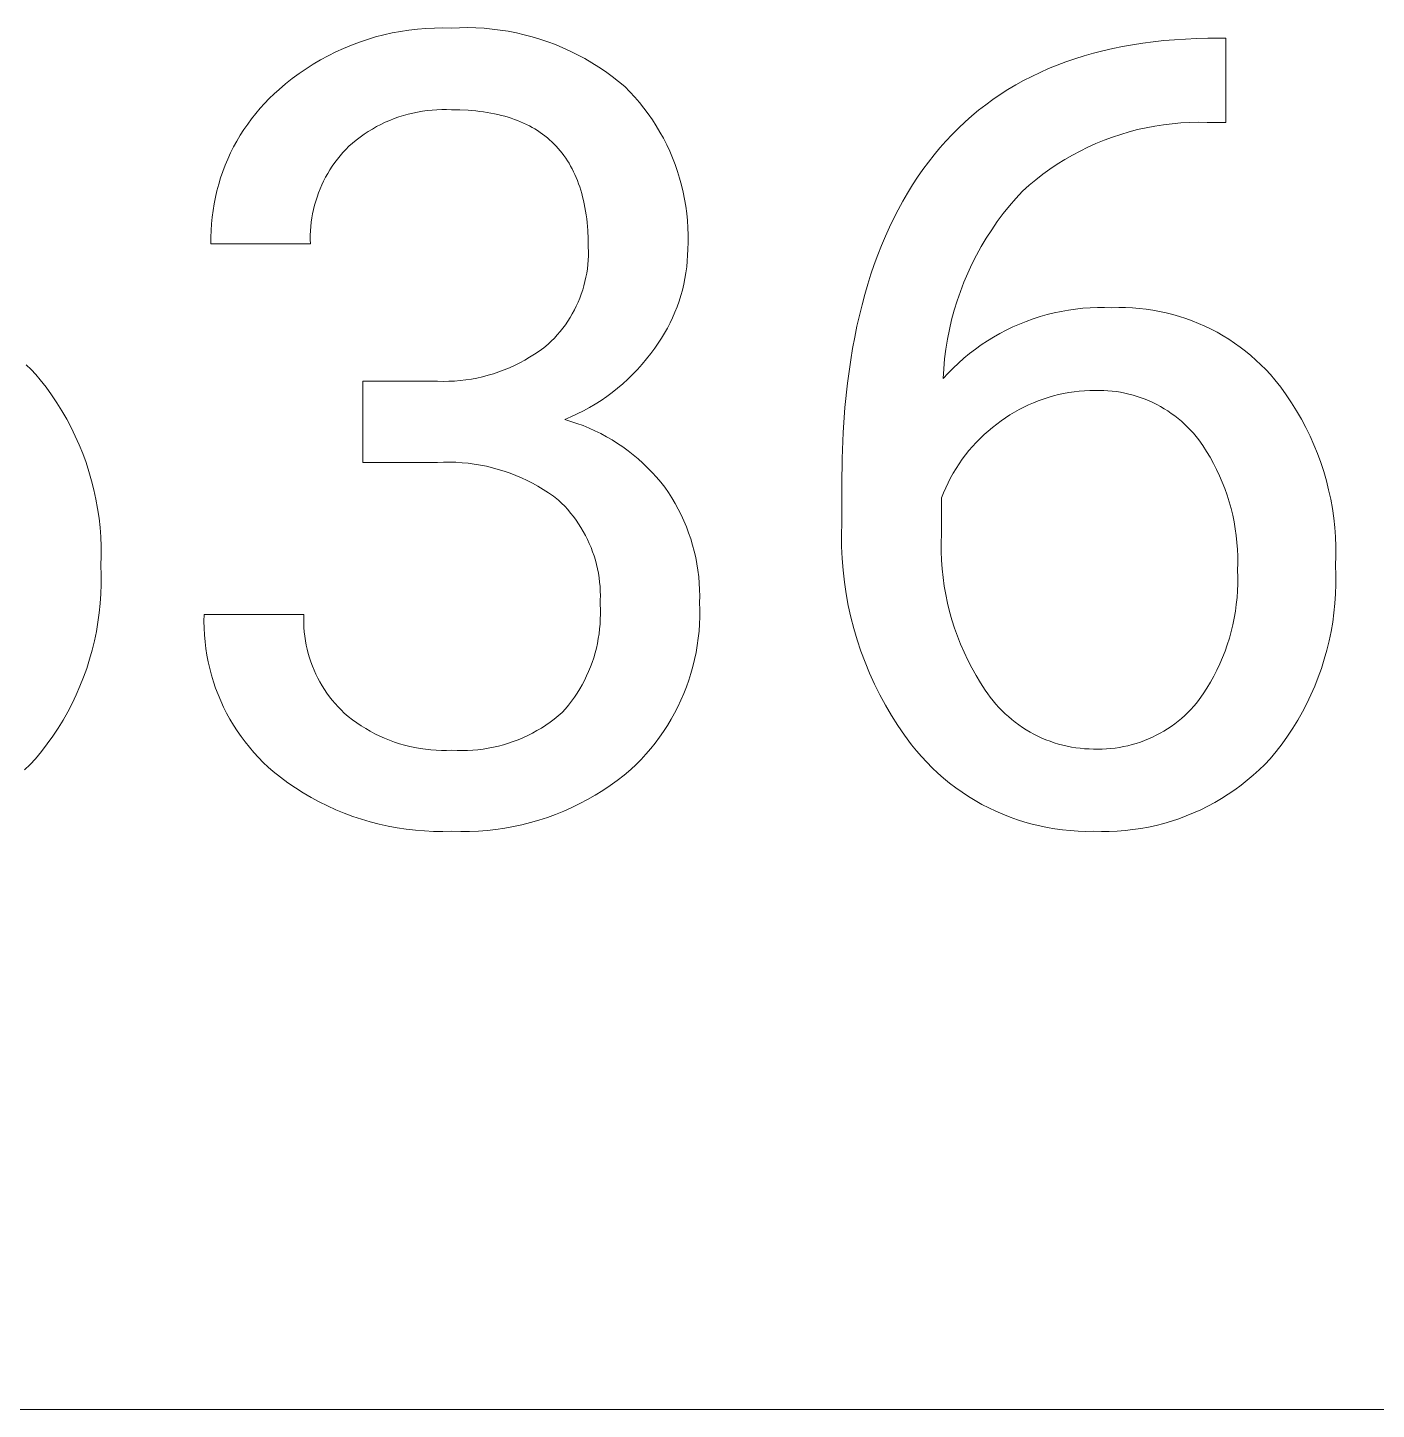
# Model space of a CAD drawing. Header units: millimetres. Extents: x -658 to 2773, y 81 to 2478.
# Drawn here: x 2138.3 to 2194.3, y 273.2 to 330.6 of the extents above; entities that cross this region are included whole.
import ezdxf

# ---------------------------------------------------------------- set-up
doc = ezdxf.new("R2010")
doc.units = ezdxf.units.MM
doc.header["$MEASUREMENT"] = 0
doc.layers.add('Domyślny', color=7, linetype='Continuous', true_color=0x000000)

msp = doc.modelspace()

# ---------------------------------------------------------------- linework, layer by layer
at = {"layer": 'Domyślny', "color": 18, "lineweight": 15, "true_color": 0x000000}
for p, q in [((2152.393, 330.114), (2152.732, 330.216)), ((2152.732, 330.216), (2153.075, 330.305)), ((2153.075, 330.305), (2153.42, 330.382)), ((2153.42, 330.382), (2153.768, 330.448)), ((2153.768, 330.448), (2154.118, 330.501)), ((2154.118, 330.501), (2154.47, 330.543)), ((2154.47, 330.543), (2154.822, 330.572)), ((2154.822, 330.572), (2155.176, 330.589)), ((2155.176, 330.589), (2155.53, 330.594)), ((2155.53, 330.594), (2155.884, 330.586)), ((2155.884, 330.586), (2156.223, 330.601)), ((2156.223, 330.601), (2156.562, 330.605)), ((2156.562, 330.605), (2156.901, 330.597)), ((2156.901, 330.597), (2157.24, 330.578)), ((2157.24, 330.578), (2157.577, 330.547)), ((2157.577, 330.547), (2157.914, 330.505)), ((2157.914, 330.505), (2158.249, 330.452)), ((2158.249, 330.452), (2158.582, 330.387)), ((2158.582, 330.387), (2158.912, 330.312)), ((2158.912, 330.312), (2159.24, 330.225)), ((2159.24, 330.225), (2159.565, 330.128)), ((2151.077, 329.594), (2151.399, 329.741)), ((2151.399, 329.741), (2151.726, 329.877)), ((2151.726, 329.877), (2152.057, 330.002)), ((2152.057, 330.002), (2152.393, 330.114)), ((2159.565, 330.128), (2159.886, 330.019)), ((2159.886, 330.019), (2160.204, 329.9)), ((2160.204, 329.9), (2160.517, 329.77)), ((2160.517, 329.77), (2160.826, 329.63)), ((2160.826, 329.63), (2161.13, 329.479)), ((2182.569, 329.543), (2182.965, 329.645)), ((2182.965, 329.645), (2183.368, 329.737)), ((2183.368, 329.737), (2183.778, 329.82)), ((2183.778, 329.82), (2184.196, 329.894)), ((2184.196, 329.894), (2184.621, 329.96)), ((2184.621, 329.96), (2185.053, 330.016)), ((2185.053, 330.016), (2185.492, 330.063)), ((2185.492, 330.063), (2185.939, 330.101)), ((2185.939, 330.101), (2186.393, 330.13)), ((2186.393, 330.13), (2186.854, 330.15)), ((2186.854, 330.15), (2187.323, 330.161)), ((2187.323, 330.161), (2188.066, 330.161)), ((2188.066, 330.161), (2188.066, 326.665)), ((2149.845, 328.898), (2150.144, 329.088)), ((2150.144, 329.088), (2150.449, 329.268)), ((2150.449, 329.268), (2150.76, 329.436)), ((2150.76, 329.436), (2151.077, 329.594)), ((2161.13, 329.479), (2161.429, 329.319)), ((2161.429, 329.319), (2161.722, 329.148)), ((2161.722, 329.148), (2162.009, 328.968)), ((2181.059, 329.047), (2181.426, 329.185)), ((2181.426, 329.185), (2181.8, 329.313)), ((2181.8, 329.313), (2182.181, 329.433)), ((2182.181, 329.433), (2182.569, 329.543)), ((2148.991, 328.268), (2149.268, 328.488)), ((2149.268, 328.488), (2149.553, 328.698)), ((2149.553, 328.698), (2149.845, 328.898)), ((2162.009, 328.968), (2162.29, 328.778)), ((2162.29, 328.778), (2162.564, 328.578)), ((2162.564, 328.578), (2162.832, 328.37)), ((2179.666, 328.405), (2180.004, 328.579)), ((2180.004, 328.579), (2180.348, 328.744)), ((2180.348, 328.744), (2180.7, 328.9)), ((2180.7, 328.9), (2181.059, 329.047)), ((2148.514, 327.852), (2148.721, 328.038)), ((2148.721, 328.038), (2148.991, 328.268)), ((2162.832, 328.37), (2163.092, 328.153)), ((2163.092, 328.153), (2163.302, 327.94)), ((2163.302, 327.94), (2163.504, 327.72)), ((2178.698, 327.829), (2179.014, 328.03)), ((2179.014, 328.03), (2179.336, 328.222)), ((2179.336, 328.222), (2179.666, 328.405)), ((2147.933, 327.251), (2148.12, 327.458)), ((2148.12, 327.458), (2148.314, 327.658)), ((2148.314, 327.658), (2148.514, 327.852)), ((2163.504, 327.72), (2163.699, 327.493)), ((2163.699, 327.493), (2163.886, 327.259)), ((2177.796, 327.171), (2178.089, 327.399)), ((2178.089, 327.399), (2178.39, 327.619)), ((2178.39, 327.619), (2178.698, 327.829)), ((2147.416, 326.595), (2147.581, 326.819)), ((2147.581, 326.819), (2147.753, 327.038)), ((2147.753, 327.038), (2147.933, 327.251)), ((2153.507, 326.824), (2153.319, 326.749)), ((2153.697, 326.891), (2153.507, 326.824)), ((2153.89, 326.953), (2153.697, 326.891)), ((2154.084, 327.007), (2153.89, 326.953)), ((2154.28, 327.055), (2154.084, 327.007)), ((2154.478, 327.096), (2154.28, 327.055)), ((2154.677, 327.131), (2154.478, 327.096)), ((2154.876, 327.158), (2154.677, 327.131)), ((2155.077, 327.179), (2154.876, 327.158)), ((2155.279, 327.193), (2155.077, 327.179)), ((2155.48, 327.2), (2155.279, 327.193)), ((2155.682, 327.2), (2155.48, 327.2)), ((2155.884, 327.193), (2155.682, 327.2)), ((2156.234, 327.188), (2155.884, 327.193)), ((2156.573, 327.171), (2156.234, 327.188)), ((2156.738, 327.158), (2156.573, 327.171)), ((2156.901, 327.143), (2156.738, 327.158)), ((2157.06, 327.125), (2156.901, 327.143)), ((2157.217, 327.104), (2157.06, 327.125)), ((2157.371, 327.081), (2157.217, 327.104)), ((2157.523, 327.054), (2157.371, 327.081)), ((2157.671, 327.025), (2157.523, 327.054)), ((2157.817, 326.993), (2157.671, 327.025)), ((2157.96, 326.958), (2157.817, 326.993)), ((2158.101, 326.921), (2157.96, 326.958)), ((2158.238, 326.88), (2158.101, 326.921)), ((2158.373, 326.837), (2158.238, 326.88)), ((2158.505, 326.791), (2158.373, 326.837)), ((2158.634, 326.743), (2158.505, 326.791)), ((2163.886, 327.259), (2164.065, 327.02)), ((2164.065, 327.02), (2164.235, 326.774)), ((2164.235, 326.774), (2164.398, 326.523)), ((2177.23, 326.687), (2177.509, 326.934)), ((2177.509, 326.934), (2177.796, 327.171)), ((2147.109, 326.13), (2147.258, 326.365)), ((2147.258, 326.365), (2147.416, 326.595)), ((2152.425, 326.284), (2152.256, 326.173)), ((2152.597, 326.389), (2152.425, 326.284)), ((2152.773, 326.489), (2152.597, 326.389)), ((2152.952, 326.582), (2152.773, 326.489)), ((2153.134, 326.669), (2152.952, 326.582)), ((2153.319, 326.749), (2153.134, 326.669)), ((2158.76, 326.691), (2158.634, 326.743)), ((2158.884, 326.637), (2158.76, 326.691)), ((2159.005, 326.58), (2158.884, 326.637)), ((2159.123, 326.52), (2159.005, 326.58)), ((2159.238, 326.457), (2159.123, 326.52)), ((2159.351, 326.392), (2159.238, 326.457)), ((2159.46, 326.324), (2159.351, 326.392)), ((2159.567, 326.253), (2159.46, 326.324)), ((2159.672, 326.179), (2159.567, 326.253)), ((2164.398, 326.523), (2164.551, 326.267)), ((2164.551, 326.267), (2164.696, 326.005)), ((2176.694, 326.166), (2176.959, 326.431)), ((2176.959, 326.431), (2177.23, 326.687)), ((2184.05, 326.272), (2183.7, 326.168)), ((2184.403, 326.364), (2184.05, 326.272)), ((2184.76, 326.444), (2184.403, 326.364)), ((2185.118, 326.512), (2184.76, 326.444)), ((2185.479, 326.568), (2185.118, 326.512)), ((2185.842, 326.612), (2185.479, 326.568)), ((2186.205, 326.644), (2185.842, 326.612)), ((2186.57, 326.663), (2186.205, 326.644)), ((2186.935, 326.671), (2186.57, 326.663)), ((2187.3, 326.665), (2186.935, 326.671)), ((2188.066, 326.665), (2187.3, 326.665)), ((2146.708, 325.396), (2146.833, 325.645)), ((2146.833, 325.645), (2146.967, 325.89)), ((2146.967, 325.89), (2147.109, 326.13)), ((2151.623, 325.674), (2151.497, 325.546)), ((2151.775, 325.807), (2151.623, 325.674)), ((2151.931, 325.934), (2151.775, 325.807)), ((2152.092, 326.057), (2151.931, 325.934)), ((2152.256, 326.173), (2152.092, 326.057)), ((2159.773, 326.102), (2159.672, 326.179)), ((2159.872, 326.023), (2159.773, 326.102)), ((2159.967, 325.941), (2159.872, 326.023)), ((2160.06, 325.856), (2159.967, 325.941)), ((2160.151, 325.768), (2160.06, 325.856)), ((2160.238, 325.677), (2160.151, 325.768)), ((2160.323, 325.584), (2160.238, 325.677)), ((2164.696, 326.005), (2164.832, 325.739)), ((2164.832, 325.739), (2164.958, 325.468)), ((2175.945, 325.317), (2176.188, 325.609)), ((2176.188, 325.609), (2176.437, 325.892)), ((2176.437, 325.892), (2176.694, 326.166)), ((2182.341, 325.636), (2182.013, 325.475)), ((2182.674, 325.786), (2182.341, 325.636)), ((2183.011, 325.925), (2182.674, 325.786)), ((2183.354, 326.052), (2183.011, 325.925)), ((2183.7, 326.168), (2183.354, 326.052)), ((2146.483, 324.886), (2146.591, 325.143)), ((2146.591, 325.143), (2146.708, 325.396)), ((2151.144, 325.139), (2151.036, 324.995)), ((2151.257, 325.278), (2151.144, 325.139)), ((2151.375, 325.414), (2151.257, 325.278)), ((2151.497, 325.546), (2151.375, 325.414)), ((2160.405, 325.488), (2160.323, 325.584)), ((2160.484, 325.389), (2160.405, 325.488)), ((2160.56, 325.287), (2160.484, 325.389)), ((2160.634, 325.183), (2160.56, 325.287)), ((2160.705, 325.075), (2160.634, 325.183)), ((2160.773, 324.965), (2160.705, 325.075)), ((2164.958, 325.468), (2165.075, 325.193)), ((2165.075, 325.193), (2165.183, 324.914)), ((2175.709, 325.017), (2175.945, 325.317)), ((2181.375, 325.12), (2181.065, 324.926)), ((2181.691, 325.303), (2181.375, 325.12)), ((2182.013, 325.475), (2181.691, 325.303)), ((2146.293, 324.363), (2146.384, 324.626)), ((2146.384, 324.626), (2146.483, 324.886)), ((2150.742, 324.544), (2150.654, 324.387)), ((2150.835, 324.698), (2150.742, 324.544)), ((2150.933, 324.848), (2150.835, 324.698)), ((2151.036, 324.995), (2150.933, 324.848)), ((2160.838, 324.852), (2160.773, 324.965)), ((2160.901, 324.737), (2160.838, 324.852)), ((2160.96, 324.618), (2160.901, 324.737)), ((2161.017, 324.497), (2160.96, 324.618)), ((2161.072, 324.373), (2161.017, 324.497)), ((2165.183, 324.914), (2165.282, 324.632)), ((2165.282, 324.632), (2165.37, 324.346)), ((2175.259, 324.39), (2175.48, 324.708)), ((2175.48, 324.708), (2175.709, 325.017)), ((2180.466, 324.509), (2180.177, 324.285)), ((2180.762, 324.723), (2180.466, 324.509)), ((2181.065, 324.926), (2180.762, 324.723)), ((2146.138, 323.827), (2146.211, 324.096)), ((2146.211, 324.096), (2146.293, 324.363)), ((2150.423, 323.9), (2150.357, 323.733)), ((2150.495, 324.065), (2150.423, 323.9)), ((2150.572, 324.228), (2150.495, 324.065)), ((2150.654, 324.387), (2150.572, 324.228)), ((2161.123, 324.246), (2161.072, 324.373)), ((2161.172, 324.116), (2161.123, 324.246)), ((2161.217, 323.983), (2161.172, 324.116)), ((2161.26, 323.848), (2161.217, 323.983)), ((2165.37, 324.346), (2165.449, 324.058)), ((2165.449, 324.058), (2165.518, 323.767)), ((2174.839, 323.731), (2175.045, 324.065)), ((2175.045, 324.065), (2175.259, 324.39)), ((2179.896, 324.052), (2179.624, 323.809)), ((2180.177, 324.285), (2179.896, 324.052)), ((2146.02, 323.283), (2146.075, 323.556)), ((2146.075, 323.556), (2146.138, 323.827)), ((2150.242, 323.393), (2150.194, 323.22)), ((2150.297, 323.564), (2150.242, 323.393)), ((2150.357, 323.733), (2150.297, 323.564)), ((2161.301, 323.71), (2161.26, 323.848)), ((2161.338, 323.569), (2161.301, 323.71)), ((2161.373, 323.425), (2161.338, 323.569)), ((2161.405, 323.279), (2161.373, 323.425)), ((2165.518, 323.767), (2165.577, 323.474)), ((2165.577, 323.474), (2165.626, 323.179)), ((2174.449, 323.039), (2174.641, 323.389)), ((2174.641, 323.389), (2174.839, 323.731)), ((2179.345, 323.506), (2179.076, 323.194)), ((2179.624, 323.809), (2179.345, 323.506)), ((2145.939, 322.731), (2145.975, 323.008)), ((2145.975, 323.008), (2146.02, 323.283)), ((2150.114, 322.87), (2150.083, 322.693)), ((2150.151, 323.046), (2150.114, 322.87)), ((2150.194, 323.22), (2150.151, 323.046)), ((2161.434, 323.129), (2161.405, 323.279)), ((2161.46, 322.977), (2161.434, 323.129)), ((2161.484, 322.822), (2161.46, 322.977)), ((2161.505, 322.664), (2161.484, 322.822)), ((2165.626, 323.179), (2165.665, 322.882)), ((2165.665, 322.882), (2165.694, 322.585)), ((2174.266, 322.68), (2174.449, 323.039)), ((2178.819, 322.873), (2178.573, 322.543)), ((2179.076, 323.194), (2178.819, 322.873)), ((2145.887, 321.897), (2145.895, 322.176)), ((2145.895, 322.176), (2145.912, 322.454)), ((2145.912, 322.454), (2145.939, 322.731)), ((2150.039, 322.336), (2150.026, 322.157)), ((2150.058, 322.515), (2150.039, 322.336)), ((2150.083, 322.693), (2150.058, 322.515)), ((2161.523, 322.504), (2161.505, 322.664)), ((2161.538, 322.34), (2161.523, 322.504)), ((2161.551, 322.174), (2161.538, 322.34)), ((2161.567, 321.833), (2161.551, 322.174)), ((2165.694, 322.585), (2165.713, 322.286)), ((2165.713, 322.286), (2165.722, 321.988)), ((2173.921, 321.939), (2174.09, 322.314)), ((2174.09, 322.314), (2174.266, 322.68)), ((2178.338, 322.204), (2178.115, 321.858)), ((2178.573, 322.543), (2178.338, 322.204)), ((2145.888, 321.618), (2145.887, 321.897)), ((2150.024, 321.618), (2145.888, 321.618)), ((2150.019, 321.978), (2150.018, 321.798)), ((2150.018, 321.798), (2150.024, 321.618)), ((2150.026, 322.157), (2150.019, 321.978)), ((2161.573, 321.481), (2161.567, 321.833)), ((2165.72, 321.689), (2165.708, 321.39)), ((2165.722, 321.988), (2165.72, 321.689)), ((2173.76, 321.556), (2173.921, 321.939)), ((2178.115, 321.858), (2177.904, 321.505)), ((2161.568, 320.941), (2161.576, 321.121)), ((2161.578, 321.301), (2161.573, 321.481)), ((2161.576, 321.121), (2161.578, 321.301)), ((2165.701, 321.146), (2165.686, 320.902)), ((2165.708, 321.39), (2165.701, 321.146)), ((2173.46, 320.764), (2173.606, 321.164)), ((2173.606, 321.164), (2173.76, 321.556)), ((2177.705, 321.144), (2177.519, 320.777)), ((2177.904, 321.505), (2177.705, 321.144)), ((2161.507, 320.404), (2161.534, 320.582)), ((2161.534, 320.582), (2161.554, 320.761)), ((2161.554, 320.761), (2161.568, 320.941)), ((2165.662, 320.659), (2165.63, 320.417)), ((2165.686, 320.902), (2165.662, 320.659)), ((2173.321, 320.356), (2173.46, 320.764)), ((2177.519, 320.777), (2177.345, 320.403)), ((2161.339, 319.704), (2161.39, 319.876)), ((2161.39, 319.876), (2161.435, 320.051)), ((2161.435, 320.051), (2161.474, 320.227)), ((2161.474, 320.227), (2161.507, 320.404)), ((2165.54, 319.937), (2165.483, 319.7)), ((2165.589, 320.176), (2165.54, 319.937)), ((2165.63, 320.417), (2165.589, 320.176)), ((2173.066, 319.516), (2173.19, 319.94)), ((2173.19, 319.94), (2173.321, 320.356)), ((2177.185, 320.024), (2177.037, 319.64)), ((2177.345, 320.403), (2177.185, 320.024)), ((2161.15, 319.197), (2161.219, 319.364)), ((2161.219, 319.364), (2161.282, 319.533)), ((2161.282, 319.533), (2161.339, 319.704)), ((2165.418, 319.465), (2165.344, 319.232)), ((2165.483, 319.7), (2165.418, 319.465)), ((2172.95, 319.083), (2173.066, 319.516)), ((2177.037, 319.64), (2176.903, 319.251)), ((2160.909, 318.714), (2160.995, 318.872)), ((2160.995, 318.872), (2161.075, 319.033)), ((2161.075, 319.033), (2161.15, 319.197)), ((2165.174, 318.774), (2165.077, 318.55)), ((2165.263, 319.002), (2165.174, 318.774)), ((2165.344, 319.232), (2165.263, 319.002)), ((2172.841, 318.642), (2172.95, 319.083)), ((2176.782, 318.857), (2176.675, 318.459)), ((2176.903, 319.251), (2176.782, 318.857)), ((2180.64, 318.676), (2180.934, 318.749)), ((2180.934, 318.749), (2181.229, 318.812)), ((2181.229, 318.812), (2181.527, 318.865)), ((2181.527, 318.865), (2181.827, 318.907)), ((2181.827, 318.907), (2182.128, 318.94)), ((2182.128, 318.94), (2182.429, 318.962)), ((2182.429, 318.962), (2182.731, 318.973)), ((2182.731, 318.973), (2183.034, 318.975)), ((2183.034, 318.975), (2183.336, 318.966)), ((2183.336, 318.966), (2183.62, 318.972)), ((2183.62, 318.972), (2183.904, 318.969)), ((2183.904, 318.969), (2184.188, 318.957)), ((2184.188, 318.957), (2184.471, 318.935)), ((2184.471, 318.935), (2184.753, 318.903)), ((2184.753, 318.903), (2185.034, 318.862)), ((2185.034, 318.862), (2185.314, 318.811)), ((2185.314, 318.811), (2185.591, 318.751)), ((2185.591, 318.751), (2185.867, 318.681)), ((2160.512, 318.113), (2160.619, 318.258)), ((2160.619, 318.258), (2160.721, 318.406)), ((2160.721, 318.406), (2160.818, 318.558)), ((2160.818, 318.558), (2160.909, 318.714)), ((2164.972, 318.33), (2164.86, 318.113)), ((2165.077, 318.55), (2164.972, 318.33)), ((2172.646, 317.735), (2172.74, 318.192)), ((2172.74, 318.192), (2172.841, 318.642)), ((2176.675, 318.459), (2176.581, 318.058)), ((2178.947, 318.031), (2179.219, 318.163)), ((2179.219, 318.163), (2179.496, 318.285)), ((2179.496, 318.285), (2179.777, 318.397)), ((2179.777, 318.397), (2180.061, 318.5)), ((2180.061, 318.5), (2180.349, 318.593)), ((2180.349, 318.593), (2180.64, 318.676)), ((2185.867, 318.681), (2186.14, 318.602)), ((2186.14, 318.602), (2186.41, 318.515)), ((2186.41, 318.515), (2186.677, 318.418)), ((2186.677, 318.418), (2186.94, 318.312)), ((2186.94, 318.312), (2187.2, 318.197)), ((2187.2, 318.197), (2187.456, 318.073)), ((2159.905, 317.449), (2160.036, 317.573)), ((2160.036, 317.573), (2160.162, 317.702)), ((2160.162, 317.702), (2160.283, 317.835)), ((2160.283, 317.835), (2160.4, 317.972)), ((2160.4, 317.972), (2160.512, 318.113)), ((2164.613, 317.692), (2164.479, 317.488)), ((2164.74, 317.9), (2164.613, 317.692)), ((2164.86, 318.113), (2164.74, 317.9)), ((2172.56, 317.269), (2172.646, 317.735)), ((2176.501, 317.655), (2176.435, 317.248)), ((2176.581, 318.058), (2176.501, 317.655)), ((2177.907, 317.415), (2178.159, 317.583)), ((2178.159, 317.583), (2178.416, 317.741)), ((2178.416, 317.741), (2178.679, 317.891)), ((2178.679, 317.891), (2178.947, 318.031)), ((2187.456, 318.073), (2187.707, 317.941)), ((2187.707, 317.941), (2187.954, 317.801)), ((2187.954, 317.801), (2188.196, 317.652)), ((2188.196, 317.652), (2188.433, 317.495)), ((2159.134, 316.903), (2159.334, 317.03)), ((2159.334, 317.03), (2159.529, 317.163)), ((2159.529, 317.163), (2159.719, 317.303)), ((2159.719, 317.303), (2159.905, 317.449)), ((2164.17, 317.058), (2163.995, 316.833)), ((2164.337, 317.289), (2164.17, 317.058)), ((2164.479, 317.488), (2164.337, 317.289)), ((2172.482, 316.795), (2172.56, 317.269)), ((2176.435, 317.248), (2176.384, 316.84)), ((2177.187, 316.863), (2177.42, 317.056)), ((2177.42, 317.056), (2177.66, 317.24)), ((2177.66, 317.24), (2177.907, 317.415)), ((2188.433, 317.495), (2188.664, 317.33)), ((2188.664, 317.33), (2188.89, 317.158)), ((2188.89, 317.158), (2189.11, 316.978)), ((2138.213, 316.596), (2138.413, 316.395)), ((2158.077, 316.379), (2158.295, 316.469)), ((2158.295, 316.469), (2158.51, 316.567)), ((2158.51, 316.567), (2158.722, 316.672)), ((2158.722, 316.672), (2158.93, 316.784)), ((2158.93, 316.784), (2159.134, 316.903)), ((2163.812, 316.614), (2163.621, 316.402)), ((2163.995, 316.833), (2163.812, 316.614)), ((2172.347, 315.822), (2172.482, 316.795)), ((2176.346, 316.43), (2176.322, 316.018)), ((2176.384, 316.84), (2176.346, 316.43)), ((2176.527, 316.241), (2176.74, 316.456)), ((2176.74, 316.456), (2176.96, 316.663)), ((2176.96, 316.663), (2177.187, 316.863)), ((2189.11, 316.978), (2189.323, 316.791)), ((2189.323, 316.791), (2189.53, 316.596)), ((2189.53, 316.596), (2189.731, 316.395)), ((2138.413, 316.395), (2138.607, 316.187)), ((2138.607, 316.187), (2138.793, 315.973)), ((2138.793, 315.973), (2139.035, 315.66)), ((2152.206, 315.907), (2155.301, 315.907)), ((2152.206, 312.537), (2152.206, 315.907)), ((2155.301, 315.907), (2155.538, 315.902)), ((2155.538, 315.902), (2155.774, 315.905)), ((2155.774, 315.905), (2156.01, 315.916)), ((2156.01, 315.916), (2156.245, 315.936)), ((2156.245, 315.936), (2156.48, 315.963)), ((2156.48, 315.963), (2156.714, 315.999)), ((2156.714, 315.999), (2156.946, 316.043)), ((2156.946, 316.043), (2157.176, 316.094)), ((2157.176, 316.094), (2157.405, 316.154)), ((2157.405, 316.154), (2157.632, 316.221)), ((2157.632, 316.221), (2157.856, 316.296)), ((2157.856, 316.296), (2158.077, 316.379)), ((2163.22, 315.997), (2163.009, 315.805)), ((2163.424, 316.196), (2163.22, 315.997)), ((2163.621, 316.402), (2163.424, 316.196)), ((2176.322, 316.018), (2176.527, 316.241)), ((2189.731, 316.395), (2189.924, 316.187)), ((2189.924, 316.187), (2190.11, 315.973)), ((2190.11, 315.973), (2190.353, 315.66)), ((2139.035, 315.66), (2139.267, 315.34)), ((2139.267, 315.34), (2139.487, 315.012)), ((2162.339, 315.274), (2162.104, 315.112)), ((2162.568, 315.443), (2162.339, 315.274)), ((2162.791, 315.62), (2162.568, 315.443)), ((2163.009, 315.805), (2162.791, 315.62)), ((2172.242, 314.815), (2172.347, 315.822)), ((2180.901, 315.297), (2180.69, 315.236)), ((2181.115, 315.351), (2180.901, 315.297)), ((2181.329, 315.397), (2181.115, 315.351)), ((2181.545, 315.437), (2181.329, 315.397)), ((2181.763, 315.47), (2181.545, 315.437)), ((2181.981, 315.495), (2181.763, 315.47)), ((2182.2, 315.513), (2181.981, 315.495)), ((2182.42, 315.524), (2182.2, 315.513)), ((2182.639, 315.527), (2182.42, 315.524)), ((2182.816, 315.529), (2182.639, 315.527)), ((2182.993, 315.525), (2182.816, 315.529)), ((2183.17, 315.515), (2182.993, 315.525)), ((2183.346, 315.5), (2183.17, 315.515)), ((2183.522, 315.478), (2183.346, 315.5)), ((2183.697, 315.45), (2183.522, 315.478)), ((2183.87, 315.416), (2183.697, 315.45)), ((2184.043, 315.377), (2183.87, 315.416)), ((2184.214, 315.331), (2184.043, 315.377)), ((2184.384, 315.28), (2184.214, 315.331)), ((2184.551, 315.223), (2184.384, 315.28)), ((2190.353, 315.66), (2190.584, 315.34)), ((2190.584, 315.34), (2190.805, 315.012)), ((2139.487, 315.012), (2139.696, 314.676)), ((2161.618, 314.813), (2161.367, 314.677)), ((2161.863, 314.959), (2161.618, 314.813)), ((2162.104, 315.112), (2161.863, 314.959)), ((2172.167, 313.776), (2172.242, 314.815)), ((2179.476, 314.727), (2179.284, 314.62)), ((2179.671, 314.829), (2179.476, 314.727)), ((2179.869, 314.923), (2179.671, 314.829)), ((2180.07, 315.012), (2179.869, 314.923)), ((2180.275, 315.093), (2180.07, 315.012)), ((2180.481, 315.168), (2180.275, 315.093)), ((2180.69, 315.236), (2180.481, 315.168)), ((2184.717, 315.161), (2184.551, 315.223)), ((2184.88, 315.093), (2184.717, 315.161)), ((2185.041, 315.019), (2184.88, 315.093)), ((2185.2, 314.94), (2185.041, 315.019)), ((2185.355, 314.856), (2185.2, 314.94)), ((2185.508, 314.767), (2185.355, 314.856)), ((2185.657, 314.672), (2185.508, 314.767)), ((2190.805, 315.012), (2191.014, 314.676)), ((2139.696, 314.676), (2139.894, 314.333)), ((2139.894, 314.333), (2140.079, 313.984)), ((2160.853, 314.429), (2160.591, 314.319)), ((2160.591, 314.319), (2160.848, 314.242)), ((2160.848, 314.242), (2161.103, 314.157)), ((2161.112, 314.548), (2160.853, 314.429)), ((2161.103, 314.157), (2161.355, 314.063)), ((2161.367, 314.677), (2161.112, 314.548)), ((2178.547, 314.126), (2178.367, 313.986)), ((2178.732, 314.259), (2178.547, 314.126)), ((2178.912, 314.385), (2178.732, 314.259)), ((2179.096, 314.506), (2178.912, 314.385)), ((2179.284, 314.62), (2179.096, 314.506)), ((2185.804, 314.572), (2185.657, 314.672)), ((2185.947, 314.468), (2185.804, 314.572)), ((2186.086, 314.359), (2185.947, 314.468)), ((2186.221, 314.245), (2186.086, 314.359)), ((2186.353, 314.126), (2186.221, 314.245)), ((2186.48, 314.003), (2186.353, 314.126)), ((2191.014, 314.676), (2191.211, 314.333)), ((2191.211, 314.333), (2191.397, 313.984)), ((2140.079, 313.984), (2140.252, 313.629)), ((2140.252, 313.629), (2140.413, 313.267)), ((2161.355, 314.063), (2161.604, 313.961)), ((2161.604, 313.961), (2161.848, 313.85)), ((2161.848, 313.85), (2162.09, 313.731)), ((2162.09, 313.731), (2162.326, 313.604)), ((2162.326, 313.604), (2162.559, 313.469)), ((2172.122, 312.703), (2172.167, 313.776)), ((2178.02, 313.689), (2177.855, 313.532)), ((2178.191, 313.84), (2178.02, 313.689)), ((2178.367, 313.986), (2178.191, 313.84)), ((2186.603, 313.876), (2186.48, 314.003)), ((2186.722, 313.745), (2186.603, 313.876)), ((2186.836, 313.61), (2186.722, 313.745)), ((2186.946, 313.471), (2186.836, 313.61)), ((2191.397, 313.984), (2191.57, 313.629)), ((2191.57, 313.629), (2191.731, 313.267)), ((2140.413, 313.267), (2140.562, 312.901)), ((2162.559, 313.469), (2162.786, 313.326)), ((2162.786, 313.326), (2163.009, 313.176)), ((2163.009, 313.176), (2163.227, 313.018)), ((2163.227, 313.018), (2163.439, 312.853)), ((2177.391, 313.028), (2177.248, 312.85)), ((2177.54, 313.201), (2177.391, 313.028)), ((2177.694, 313.369), (2177.54, 313.201)), ((2177.855, 313.532), (2177.694, 313.369)), ((2187.111, 313.235), (2186.946, 313.471)), ((2187.267, 312.993), (2187.111, 313.235)), ((2187.415, 312.746), (2187.267, 312.993)), ((2191.731, 313.267), (2191.879, 312.901)), ((2140.562, 312.901), (2140.697, 312.529)), ((2140.697, 312.529), (2140.82, 312.154)), ((2155.301, 312.537), (2152.206, 312.537)), ((2155.557, 312.546), (2155.301, 312.537)), ((2155.813, 312.547), (2155.557, 312.546)), ((2156.069, 312.54), (2155.813, 312.547)), ((2156.325, 312.523), (2156.069, 312.54)), ((2156.58, 312.498), (2156.325, 312.523)), ((2156.834, 312.465), (2156.58, 312.498)), ((2157.086, 312.422), (2156.834, 312.465)), ((2157.337, 312.372), (2157.086, 312.422)), ((2163.439, 312.853), (2163.645, 312.68)), ((2163.645, 312.68), (2163.845, 312.501)), ((2163.845, 312.501), (2164.039, 312.315)), ((2172.107, 311.597), (2172.122, 312.703)), ((2176.981, 312.48), (2176.857, 312.288)), ((2177.111, 312.667), (2176.981, 312.48)), ((2177.248, 312.85), (2177.111, 312.667)), ((2187.555, 312.495), (2187.415, 312.746)), ((2187.686, 312.239), (2187.555, 312.495)), ((2191.879, 312.901), (2192.015, 312.529)), ((2192.015, 312.529), (2192.138, 312.154)), ((2140.82, 312.154), (2140.93, 311.774)), ((2157.586, 312.312), (2157.337, 312.372)), ((2157.833, 312.244), (2157.586, 312.312)), ((2158.078, 312.168), (2157.833, 312.244)), ((2158.319, 312.084), (2158.078, 312.168)), ((2158.558, 311.991), (2158.319, 312.084)), ((2158.794, 311.891), (2158.558, 311.991)), ((2159.026, 311.782), (2158.794, 311.891)), ((2164.039, 312.315), (2164.227, 312.122)), ((2164.227, 312.122), (2164.408, 311.924)), ((2164.408, 311.924), (2164.582, 311.719)), ((2176.628, 311.893), (2176.524, 311.69)), ((2176.739, 312.092), (2176.628, 311.893)), ((2176.857, 312.288), (2176.739, 312.092)), ((2187.809, 311.978), (2187.686, 312.239)), ((2187.923, 311.714), (2187.809, 311.978)), ((2192.138, 312.154), (2192.248, 311.774)), ((2140.93, 311.774), (2141.027, 311.39)), ((2141.027, 311.39), (2141.11, 311.004)), ((2159.254, 311.666), (2159.026, 311.782)), ((2159.478, 311.542), (2159.254, 311.666)), ((2159.697, 311.41), (2159.478, 311.542)), ((2159.912, 311.271), (2159.697, 311.41)), ((2160.123, 311.125), (2159.912, 311.271)), ((2164.582, 311.719), (2164.749, 311.508)), ((2164.749, 311.508), (2164.901, 311.287)), ((2164.901, 311.287), (2165.046, 311.061)), ((2172.107, 310.021), (2172.107, 311.597)), ((2176.337, 311.273), (2176.254, 311.061)), ((2176.427, 311.483), (2176.337, 311.273)), ((2176.524, 311.69), (2176.427, 311.483)), ((2188.028, 311.446), (2187.923, 311.714)), ((2188.123, 311.174), (2188.028, 311.446)), ((2192.248, 311.774), (2192.344, 311.39)), ((2192.344, 311.39), (2192.428, 311.004)), ((2141.11, 311.004), (2141.18, 310.615)), ((2160.328, 310.971), (2160.123, 311.125)), ((2160.462, 310.843), (2160.328, 310.971)), ((2160.592, 310.71), (2160.462, 310.843)), ((2160.717, 310.573), (2160.592, 310.71)), ((2165.046, 311.061), (2165.183, 310.83)), ((2165.183, 310.83), (2165.312, 310.594)), ((2176.254, 311.061), (2176.254, 309.553)), ((2188.21, 310.9), (2188.123, 311.174)), ((2188.287, 310.623), (2188.21, 310.9)), ((2192.428, 311.004), (2192.498, 310.615)), ((2141.18, 310.615), (2141.237, 310.223)), ((2141.237, 310.223), (2141.28, 309.83)), ((2160.838, 310.431), (2160.717, 310.573)), ((2160.953, 310.286), (2160.838, 310.431)), ((2161.064, 310.136), (2160.953, 310.286)), ((2161.169, 309.983), (2161.064, 310.136)), ((2165.312, 310.594), (2165.432, 310.354)), ((2165.432, 310.354), (2165.545, 310.11)), ((2165.545, 310.11), (2165.648, 309.863)), ((2188.356, 310.343), (2188.287, 310.623)), ((2188.414, 310.061), (2188.356, 310.343)), ((2192.498, 310.615), (2192.555, 310.223)), ((2192.555, 310.223), (2192.598, 309.83)), ((2141.28, 309.83), (2141.31, 309.436)), ((2161.269, 309.826), (2161.169, 309.983)), ((2161.364, 309.666), (2161.269, 309.826)), ((2161.453, 309.503), (2161.364, 309.666)), ((2165.648, 309.863), (2165.744, 309.612)), ((2165.744, 309.612), (2165.83, 309.357)), ((2172.094, 309.528), (2172.107, 310.021)), ((2172.099, 309.035), (2172.094, 309.528)), ((2176.254, 309.553), (2176.242, 309.193)), ((2188.463, 309.778), (2188.414, 310.061)), ((2188.503, 309.493), (2188.463, 309.778)), ((2192.598, 309.83), (2192.628, 309.436)), ((2141.31, 309.436), (2141.326, 309.041)), ((2141.326, 309.041), (2141.329, 308.646)), ((2161.536, 309.337), (2161.453, 309.503)), ((2161.614, 309.168), (2161.536, 309.337)), ((2161.686, 308.997), (2161.614, 309.168)), ((2161.752, 308.823), (2161.686, 308.997)), ((2165.83, 309.357), (2165.908, 309.1)), ((2165.908, 309.1), (2165.977, 308.841)), ((2172.12, 308.542), (2172.099, 309.035)), ((2176.242, 309.193), (2176.243, 308.832)), ((2188.533, 309.206), (2188.503, 309.493)), ((2188.553, 308.919), (2188.533, 309.206)), ((2192.628, 309.436), (2192.644, 309.041)), ((2192.644, 309.041), (2192.646, 308.646)), ((2141.329, 308.646), (2141.318, 308.25)), ((2161.812, 308.647), (2161.752, 308.823)), ((2161.866, 308.47), (2161.812, 308.647)), ((2161.914, 308.29), (2161.866, 308.47)), ((2165.977, 308.841), (2166.037, 308.579)), ((2166.037, 308.579), (2166.087, 308.315)), ((2172.159, 308.051), (2172.12, 308.542)), ((2176.243, 308.832), (2176.256, 308.472)), ((2176.256, 308.472), (2176.282, 308.113)), ((2188.564, 308.632), (2188.553, 308.919)), ((2188.565, 308.344), (2188.564, 308.632)), ((2192.646, 308.646), (2192.635, 308.25)), ((2141.318, 308.25), (2141.331, 307.856)), ((2141.331, 307.856), (2141.33, 307.461)), ((2161.956, 308.109), (2161.914, 308.29)), ((2161.992, 307.926), (2161.956, 308.109)), ((2162.021, 307.743), (2161.992, 307.926)), ((2166.087, 308.315), (2166.129, 308.05)), ((2166.129, 308.05), (2166.162, 307.783)), ((2172.215, 307.561), (2172.159, 308.051)), ((2176.282, 308.113), (2176.319, 307.755)), ((2188.557, 308.056), (2188.565, 308.344)), ((2188.566, 307.77), (2188.557, 308.056)), ((2192.635, 308.25), (2192.648, 307.856)), ((2192.648, 307.856), (2192.648, 307.461)), ((2141.33, 307.461), (2141.317, 307.067)), ((2162.044, 307.558), (2162.021, 307.743)), ((2162.061, 307.373), (2162.044, 307.558)), ((2162.071, 307.188), (2162.061, 307.373)), ((2166.162, 307.783), (2166.185, 307.516)), ((2166.185, 307.516), (2166.199, 307.247)), ((2166.199, 307.247), (2166.204, 306.979)), ((2172.288, 307.073), (2172.215, 307.561)), ((2176.319, 307.755), (2176.369, 307.398)), ((2176.369, 307.398), (2176.43, 307.043)), ((2188.555, 307.199), (2188.565, 307.485)), ((2188.565, 307.485), (2188.566, 307.77)), ((2192.648, 307.461), (2192.634, 307.067)), ((2141.289, 306.673), (2141.248, 306.281)), ((2141.317, 307.067), (2141.289, 306.673)), ((2162.064, 306.63), (2162.073, 306.816)), ((2162.075, 307.002), (2162.071, 307.188)), ((2162.073, 306.816), (2162.075, 307.002)), ((2166.204, 306.979), (2166.2, 306.71)), ((2166.2, 306.71), (2166.209, 306.413)), ((2172.378, 306.588), (2172.288, 307.073)), ((2176.43, 307.043), (2176.504, 306.691)), ((2176.504, 306.691), (2176.589, 306.341)), ((2188.506, 306.63), (2188.535, 306.914)), ((2188.535, 306.914), (2188.555, 307.199)), ((2192.607, 306.673), (2192.566, 306.281)), ((2192.634, 307.067), (2192.607, 306.673)), ((2141.248, 306.281), (2141.194, 305.89)), ((2145.598, 305.935), (2145.603, 306.219)), ((2145.603, 306.219), (2149.749, 306.219)), ((2149.749, 306.219), (2149.745, 306.036)), ((2162.074, 306.427), (2162.064, 306.63)), ((2162.073, 306.02), (2162.077, 306.223)), ((2162.077, 306.223), (2162.074, 306.427)), ((2166.207, 306.115), (2166.196, 305.817)), ((2166.209, 306.413), (2166.207, 306.115)), ((2172.485, 306.107), (2172.378, 306.588)), ((2172.608, 305.63), (2172.485, 306.107)), ((2176.589, 306.341), (2176.687, 305.994)), ((2188.419, 306.065), (2188.467, 306.347)), ((2188.467, 306.347), (2188.506, 306.63)), ((2192.566, 306.281), (2192.512, 305.89)), ((2141.194, 305.89), (2141.127, 305.501)), ((2145.603, 305.651), (2145.598, 305.935)), ((2145.617, 305.367), (2145.603, 305.651)), ((2149.745, 306.036), (2149.747, 305.854)), ((2149.747, 305.854), (2149.755, 305.671)), ((2149.755, 305.671), (2149.769, 305.489)), ((2162.02, 305.411), (2162.045, 305.613)), ((2162.045, 305.613), (2162.062, 305.816)), ((2162.062, 305.816), (2162.073, 306.02)), ((2166.175, 305.52), (2166.144, 305.224)), ((2166.196, 305.817), (2166.175, 305.52)), ((2172.748, 305.157), (2172.608, 305.63)), ((2176.687, 305.994), (2176.796, 305.65)), ((2176.796, 305.65), (2176.916, 305.311)), ((2188.217, 305.232), (2188.294, 305.507)), ((2188.294, 305.507), (2188.361, 305.785)), ((2188.361, 305.785), (2188.419, 306.065)), ((2192.512, 305.89), (2192.444, 305.501)), ((2141.046, 305.115), (2140.952, 304.731)), ((2141.127, 305.501), (2141.046, 305.115)), ((2145.642, 305.084), (2145.617, 305.367)), ((2145.676, 304.802), (2145.642, 305.084)), ((2149.769, 305.489), (2149.79, 305.307)), ((2149.79, 305.307), (2149.816, 305.126)), ((2149.816, 305.126), (2149.85, 304.946)), ((2149.85, 304.946), (2149.889, 304.768)), ((2161.907, 304.811), (2161.952, 305.01)), ((2161.952, 305.01), (2161.989, 305.21)), ((2161.989, 305.21), (2162.02, 305.411)), ((2166.144, 305.224), (2166.103, 304.929)), ((2172.904, 304.689), (2172.748, 305.157)), ((2176.916, 305.311), (2177.048, 304.976)), ((2177.048, 304.976), (2177.191, 304.645)), ((2188.037, 304.689), (2188.132, 304.959)), ((2188.132, 304.959), (2188.217, 305.232)), ((2192.363, 305.115), (2192.269, 304.731)), ((2192.444, 305.501), (2192.363, 305.115)), ((2140.952, 304.731), (2140.844, 304.352)), ((2145.72, 304.522), (2145.676, 304.802)), ((2145.774, 304.243), (2145.72, 304.522)), ((2149.889, 304.768), (2149.934, 304.59)), ((2149.934, 304.59), (2149.986, 304.415)), ((2149.986, 304.415), (2150.043, 304.241)), ((2161.734, 304.225), (2161.798, 304.418)), ((2161.798, 304.418), (2161.856, 304.614)), ((2161.856, 304.614), (2161.907, 304.811)), ((2166.052, 304.635), (2165.992, 304.344)), ((2166.103, 304.929), (2166.052, 304.635)), ((2173.076, 304.227), (2172.904, 304.689)), ((2177.191, 304.645), (2177.345, 304.32)), ((2187.822, 304.16), (2187.934, 304.423)), ((2187.934, 304.423), (2188.037, 304.689)), ((2192.269, 304.731), (2192.162, 304.352)), ((2140.724, 303.976), (2140.591, 303.604)), ((2140.844, 304.352), (2140.724, 303.976)), ((2145.837, 303.966), (2145.774, 304.243)), ((2145.91, 303.691), (2145.837, 303.966)), ((2150.043, 304.241), (2150.106, 304.07)), ((2150.106, 304.07), (2150.176, 303.901)), ((2150.176, 303.901), (2150.251, 303.734)), ((2161.503, 303.659), (2161.586, 303.845)), ((2161.586, 303.845), (2161.663, 304.034)), ((2161.663, 304.034), (2161.734, 304.225)), ((2165.921, 304.055), (2165.841, 303.768)), ((2165.992, 304.344), (2165.921, 304.055)), ((2173.265, 303.771), (2173.076, 304.227)), ((2177.345, 304.32), (2177.511, 304)), ((2177.511, 304), (2177.687, 303.685)), ((2187.571, 303.647), (2187.7, 303.901)), ((2187.7, 303.901), (2187.822, 304.16)), ((2192.042, 303.976), (2191.909, 303.604)), ((2192.162, 304.352), (2192.042, 303.976)), ((2140.446, 303.237), (2140.288, 302.876)), ((2140.591, 303.604), (2140.446, 303.237)), ((2145.993, 303.419), (2145.91, 303.691)), ((2146.084, 303.151), (2145.993, 303.419)), ((2150.251, 303.734), (2150.332, 303.57)), ((2150.332, 303.57), (2150.418, 303.409)), ((2150.418, 303.409), (2150.51, 303.251)), ((2150.51, 303.251), (2150.607, 303.096)), ((2161.216, 303.12), (2161.318, 303.297)), ((2161.318, 303.297), (2161.413, 303.476)), ((2161.413, 303.476), (2161.503, 303.659)), ((2165.751, 303.484), (2165.651, 303.203)), ((2165.841, 303.768), (2165.751, 303.484)), ((2173.469, 303.322), (2173.265, 303.771)), ((2173.688, 302.881), (2173.469, 303.322)), ((2177.687, 303.685), (2177.873, 303.377)), ((2177.873, 303.377), (2178.07, 303.075)), ((2187.286, 303.151), (2187.433, 303.396)), ((2187.433, 303.396), (2187.571, 303.647)), ((2191.763, 303.237), (2191.605, 302.876)), ((2191.909, 303.604), (2191.763, 303.237)), ((2140.288, 302.876), (2140.117, 302.52)), ((2146.185, 302.885), (2146.084, 303.151)), ((2146.295, 302.623), (2146.185, 302.885)), ((2150.607, 303.096), (2150.71, 302.944)), ((2150.71, 302.944), (2150.817, 302.797)), ((2150.817, 302.797), (2150.93, 302.653)), ((2150.93, 302.653), (2151.048, 302.513)), ((2160.876, 302.612), (2160.995, 302.778)), ((2160.995, 302.778), (2161.109, 302.947)), ((2161.109, 302.947), (2161.216, 303.12)), ((2165.425, 302.652), (2165.297, 302.383)), ((2165.543, 302.926), (2165.425, 302.652)), ((2165.651, 303.203), (2165.543, 302.926)), ((2173.923, 302.447), (2173.688, 302.881)), ((2178.07, 303.075), (2178.174, 302.923)), ((2178.174, 302.923), (2178.282, 302.775)), ((2178.282, 302.775), (2178.396, 302.63)), ((2186.856, 302.535), (2186.969, 302.676)), ((2186.969, 302.676), (2187.132, 302.911)), ((2187.132, 302.911), (2187.286, 303.151)), ((2191.605, 302.876), (2191.435, 302.52)), ((2139.935, 302.17), (2139.74, 301.826)), ((2140.117, 302.52), (2139.935, 302.17)), ((2146.414, 302.365), (2146.295, 302.623)), ((2146.542, 302.111), (2146.414, 302.365)), ((2146.679, 301.862), (2146.542, 302.111)), ((2151.048, 302.513), (2151.17, 302.377)), ((2151.17, 302.377), (2151.297, 302.245)), ((2151.297, 302.245), (2151.429, 302.118)), ((2151.429, 302.118), (2151.598, 301.976)), ((2160.324, 302), (2160.488, 302.141)), ((2160.488, 302.141), (2160.623, 302.294)), ((2160.623, 302.294), (2160.752, 302.451)), ((2160.752, 302.451), (2160.876, 302.612)), ((2165.161, 302.118), (2165.016, 301.858)), ((2165.297, 302.383), (2165.161, 302.118)), ((2174.173, 302.022), (2173.923, 302.447)), ((2178.396, 302.63), (2178.514, 302.489)), ((2178.514, 302.489), (2178.638, 302.352)), ((2178.638, 302.352), (2178.765, 302.22)), ((2178.765, 302.22), (2178.897, 302.091)), ((2178.897, 302.091), (2179.034, 301.968)), ((2186.36, 302.014), (2186.491, 302.138)), ((2186.491, 302.138), (2186.617, 302.266)), ((2186.617, 302.266), (2186.739, 302.398)), ((2186.739, 302.398), (2186.856, 302.535)), ((2191.252, 302.17), (2191.058, 301.826)), ((2191.435, 302.52), (2191.252, 302.17)), ((2139.534, 301.49), (2139.317, 301.16)), ((2139.74, 301.826), (2139.534, 301.49)), ((2146.824, 301.618), (2146.679, 301.862)), ((2146.977, 301.379), (2146.824, 301.618)), ((2151.598, 301.976), (2151.772, 301.841)), ((2151.772, 301.841), (2151.95, 301.711)), ((2151.95, 301.711), (2152.133, 301.588)), ((2152.133, 301.588), (2152.32, 301.471)), ((2159.436, 301.386), (2159.622, 301.496)), ((2159.622, 301.496), (2159.804, 301.613)), ((2159.804, 301.613), (2159.982, 301.736)), ((2159.982, 301.736), (2160.155, 301.865)), ((2160.155, 301.865), (2160.324, 302)), ((2164.863, 301.603), (2164.7, 301.353)), ((2165.016, 301.858), (2164.863, 301.603)), ((2174.437, 301.606), (2174.173, 302.022)), ((2174.716, 301.199), (2174.437, 301.606)), ((2179.034, 301.968), (2179.174, 301.849)), ((2179.174, 301.849), (2179.319, 301.735)), ((2179.319, 301.735), (2179.467, 301.626)), ((2179.467, 301.626), (2179.619, 301.521)), ((2179.619, 301.521), (2179.774, 301.423)), ((2185.648, 301.464), (2185.798, 301.564)), ((2185.798, 301.564), (2185.944, 301.669)), ((2185.944, 301.669), (2186.087, 301.779)), ((2186.087, 301.779), (2186.225, 301.894)), ((2186.225, 301.894), (2186.36, 302.014)), ((2190.852, 301.49), (2190.634, 301.16)), ((2191.058, 301.826), (2190.852, 301.49)), ((2139.317, 301.16), (2139.088, 300.838)), ((2147.139, 301.145), (2146.977, 301.379)), ((2147.308, 300.917), (2147.139, 301.145)), ((2147.486, 300.695), (2147.308, 300.917)), ((2152.32, 301.471), (2152.511, 301.36)), ((2152.511, 301.36), (2152.706, 301.257)), ((2152.706, 301.257), (2152.905, 301.16)), ((2152.905, 301.16), (2153.106, 301.07)), ((2153.106, 301.07), (2153.311, 300.988)), ((2153.311, 300.988), (2153.518, 300.912)), ((2158.252, 300.863), (2158.457, 300.933)), ((2158.457, 300.933), (2158.659, 301.01)), ((2158.659, 301.01), (2158.858, 301.094)), ((2158.858, 301.094), (2159.054, 301.184)), ((2159.054, 301.184), (2159.247, 301.282)), ((2159.247, 301.282), (2159.436, 301.386)), ((2164.53, 301.109), (2164.351, 300.87)), ((2164.7, 301.353), (2164.53, 301.109)), ((2175.008, 300.802), (2174.716, 301.199)), ((2179.774, 301.423), (2179.933, 301.329)), ((2179.933, 301.329), (2180.094, 301.241)), ((2180.094, 301.241), (2180.259, 301.158)), ((2180.259, 301.158), (2180.426, 301.081)), ((2180.426, 301.081), (2180.596, 301.01)), ((2180.596, 301.01), (2180.768, 300.944)), ((2180.768, 300.944), (2180.942, 300.884)), ((2184.518, 300.912), (2184.687, 300.974)), ((2184.687, 300.974), (2184.854, 301.042)), ((2184.854, 301.042), (2185.019, 301.115)), ((2185.019, 301.115), (2185.18, 301.194)), ((2185.18, 301.194), (2185.339, 301.279)), ((2185.339, 301.279), (2185.496, 301.369)), ((2185.496, 301.369), (2185.648, 301.464)), ((2190.634, 301.16), (2190.406, 300.838)), ((2138.849, 300.525), (2138.599, 300.219)), ((2139.088, 300.838), (2138.849, 300.525)), ((2147.671, 300.48), (2147.486, 300.695)), ((2147.863, 300.271), (2147.671, 300.48)), ((2153.518, 300.912), (2153.728, 300.844)), ((2153.728, 300.844), (2153.94, 300.783)), ((2153.94, 300.783), (2154.154, 300.73)), ((2154.154, 300.73), (2154.37, 300.684)), ((2154.37, 300.684), (2154.587, 300.646)), ((2154.587, 300.646), (2154.806, 300.615)), ((2154.806, 300.615), (2155.025, 300.592)), ((2155.025, 300.592), (2155.245, 300.576)), ((2155.245, 300.576), (2155.466, 300.568)), ((2155.466, 300.568), (2155.686, 300.568)), ((2155.686, 300.568), (2155.907, 300.576)), ((2155.907, 300.576), (2156.123, 300.565)), ((2156.123, 300.565), (2156.339, 300.561)), ((2156.339, 300.561), (2156.555, 300.565)), ((2156.555, 300.565), (2156.771, 300.577)), ((2156.771, 300.577), (2156.986, 300.596)), ((2156.986, 300.596), (2157.2, 300.622)), ((2157.2, 300.622), (2157.414, 300.655)), ((2157.414, 300.655), (2157.626, 300.696)), ((2157.626, 300.696), (2157.837, 300.745)), ((2157.837, 300.745), (2158.045, 300.8)), ((2158.045, 300.8), (2158.252, 300.863)), ((2163.97, 300.413), (2163.769, 300.193)), ((2164.165, 300.638), (2163.97, 300.413)), ((2164.351, 300.87), (2164.165, 300.638)), ((2175.21, 300.551), (2175.008, 300.802)), ((2175.42, 300.308), (2175.21, 300.551)), ((2180.942, 300.884), (2181.118, 300.831)), ((2181.118, 300.831), (2181.296, 300.783)), ((2181.296, 300.783), (2181.475, 300.741)), ((2181.475, 300.741), (2181.655, 300.705)), ((2181.655, 300.705), (2181.837, 300.676)), ((2181.837, 300.676), (2182.02, 300.652)), ((2182.02, 300.652), (2182.203, 300.635)), ((2182.203, 300.635), (2182.387, 300.624)), ((2182.387, 300.624), (2182.571, 300.619)), ((2182.571, 300.619), (2182.751, 300.616)), ((2182.751, 300.616), (2182.931, 300.618)), ((2182.931, 300.618), (2183.111, 300.627)), ((2183.111, 300.627), (2183.29, 300.641)), ((2183.29, 300.641), (2183.469, 300.662)), ((2183.469, 300.662), (2183.647, 300.689)), ((2183.647, 300.689), (2183.824, 300.721)), ((2183.824, 300.721), (2184, 300.76)), ((2184, 300.76), (2184.175, 300.805)), ((2184.175, 300.805), (2184.347, 300.856)), ((2184.347, 300.856), (2184.518, 300.912)), ((2190.166, 300.525), (2189.916, 300.219)), ((2190.406, 300.838), (2190.166, 300.525)), ((2138.372, 299.983), (2138.137, 299.754)), ((2138.599, 300.219), (2138.372, 299.983)), ((2148.062, 300.068), (2147.863, 300.271)), ((2148.269, 299.873), (2148.062, 300.068)), ((2148.481, 299.685), (2148.269, 299.873)), ((2163.344, 299.776), (2163.062, 299.542)), ((2163.56, 299.981), (2163.344, 299.776)), ((2163.769, 300.193), (2163.56, 299.981)), ((2175.639, 300.072), (2175.42, 300.308)), ((2175.865, 299.843), (2175.639, 300.072)), ((2176.1, 299.623), (2175.865, 299.843)), ((2189.689, 299.983), (2189.454, 299.754)), ((2189.916, 300.219), (2189.689, 299.983)), ((2148.78, 299.448), (2148.481, 299.685)), ((2149.087, 299.222), (2148.78, 299.448)), ((2149.402, 299.007), (2149.087, 299.222)), ((2162.772, 299.318), (2162.475, 299.104)), ((2163.062, 299.542), (2162.772, 299.318)), ((2176.341, 299.411), (2176.1, 299.623)), ((2176.59, 299.207), (2176.341, 299.411)), ((2176.846, 299.012), (2176.59, 299.207)), ((2188.962, 299.322), (2188.704, 299.119)), ((2189.212, 299.534), (2188.962, 299.322)), ((2189.454, 299.754), (2189.212, 299.534)), ((2149.724, 298.803), (2149.402, 299.007)), ((2150.052, 298.61), (2149.724, 298.803)), ((2161.86, 298.706), (2161.542, 298.524)), ((2162.171, 298.9), (2161.86, 298.706)), ((2162.475, 299.104), (2162.171, 298.9)), ((2177.109, 298.826), (2176.846, 299.012)), ((2177.377, 298.649), (2177.109, 298.826)), ((2177.652, 298.481), (2177.377, 298.649)), ((2188.169, 298.741), (2187.892, 298.566)), ((2188.44, 298.925), (2188.169, 298.741)), ((2188.704, 299.119), (2188.44, 298.925)), ((2150.388, 298.429), (2150.052, 298.61)), ((2150.729, 298.259), (2150.388, 298.429)), ((2151.076, 298.102), (2150.729, 298.259)), ((2151.428, 297.956), (2151.076, 298.102)), ((2160.555, 298.043), (2160.215, 297.906)), ((2160.889, 298.192), (2160.555, 298.043)), ((2161.219, 298.352), (2160.889, 298.192)), ((2161.542, 298.524), (2161.219, 298.352)), ((2177.932, 298.323), (2177.652, 298.481)), ((2178.218, 298.175), (2177.932, 298.323)), ((2178.508, 298.037), (2178.218, 298.175)), ((2187.026, 298.1), (2186.727, 297.965)), ((2187.32, 298.245), (2187.026, 298.1)), ((2187.609, 298.4), (2187.32, 298.245)), ((2187.892, 298.566), (2187.609, 298.4)), ((2151.785, 297.823), (2151.428, 297.956)), ((2152.147, 297.702), (2151.785, 297.823)), ((2152.512, 297.594), (2152.147, 297.702)), ((2152.881, 297.499), (2152.512, 297.594)), ((2153.254, 297.416), (2152.881, 297.499)), ((2158.816, 297.475), (2158.458, 297.398)), ((2159.171, 297.565), (2158.816, 297.475)), ((2159.523, 297.667), (2159.171, 297.565)), ((2159.871, 297.78), (2159.523, 297.667)), ((2160.215, 297.906), (2159.871, 297.78)), ((2178.803, 297.909), (2178.508, 298.037)), ((2179.103, 297.791), (2178.803, 297.909)), ((2179.406, 297.684), (2179.103, 297.791)), ((2179.713, 297.587), (2179.406, 297.684)), ((2180.023, 297.501), (2179.713, 297.587)), ((2180.335, 297.425), (2180.023, 297.501)), ((2185.491, 297.531), (2185.173, 297.45)), ((2185.806, 297.623), (2185.491, 297.531)), ((2186.117, 297.726), (2185.806, 297.623)), ((2186.424, 297.84), (2186.117, 297.726)), ((2186.727, 297.965), (2186.424, 297.84)), ((2153.628, 297.347), (2153.254, 297.416)), ((2154.005, 297.291), (2153.628, 297.347)), ((2154.384, 297.247), (2154.005, 297.291)), ((2154.764, 297.217), (2154.384, 297.247)), ((2155.145, 297.2), (2154.764, 297.217)), ((2155.526, 297.196), (2155.145, 297.2)), ((2155.907, 297.206), (2155.526, 297.196)), ((2156.273, 297.196), (2155.907, 297.206)), ((2156.639, 297.198), (2156.273, 297.196)), ((2157.005, 297.213), (2156.639, 297.198)), ((2157.37, 297.241), (2157.005, 297.213)), ((2157.735, 297.281), (2157.37, 297.241)), ((2158.097, 297.333), (2157.735, 297.281)), ((2158.458, 297.398), (2158.097, 297.333)), ((2180.65, 297.36), (2180.335, 297.425)), ((2180.968, 297.307), (2180.65, 297.36)), ((2181.286, 297.264), (2180.968, 297.307)), ((2181.607, 297.232), (2181.286, 297.264)), ((2181.928, 297.212), (2181.607, 297.232)), ((2182.249, 297.202), (2181.928, 297.212)), ((2182.571, 297.204), (2182.249, 297.202)), ((2182.899, 297.195), (2182.571, 297.204)), ((2183.226, 297.197), (2182.899, 297.195)), ((2183.554, 297.211), (2183.226, 297.197)), ((2183.881, 297.236), (2183.554, 297.211)), ((2184.206, 297.273), (2183.881, 297.236)), ((2184.531, 297.32), (2184.206, 297.273)), ((2184.853, 297.379), (2184.531, 297.32)), ((2185.173, 297.45), (2184.853, 297.379)), ((1476.087, 273.178), (2772.517, 273.178))]:
    msp.add_line(p, q, dxfattribs=at)

doc.saveas('drawing.dxf')
